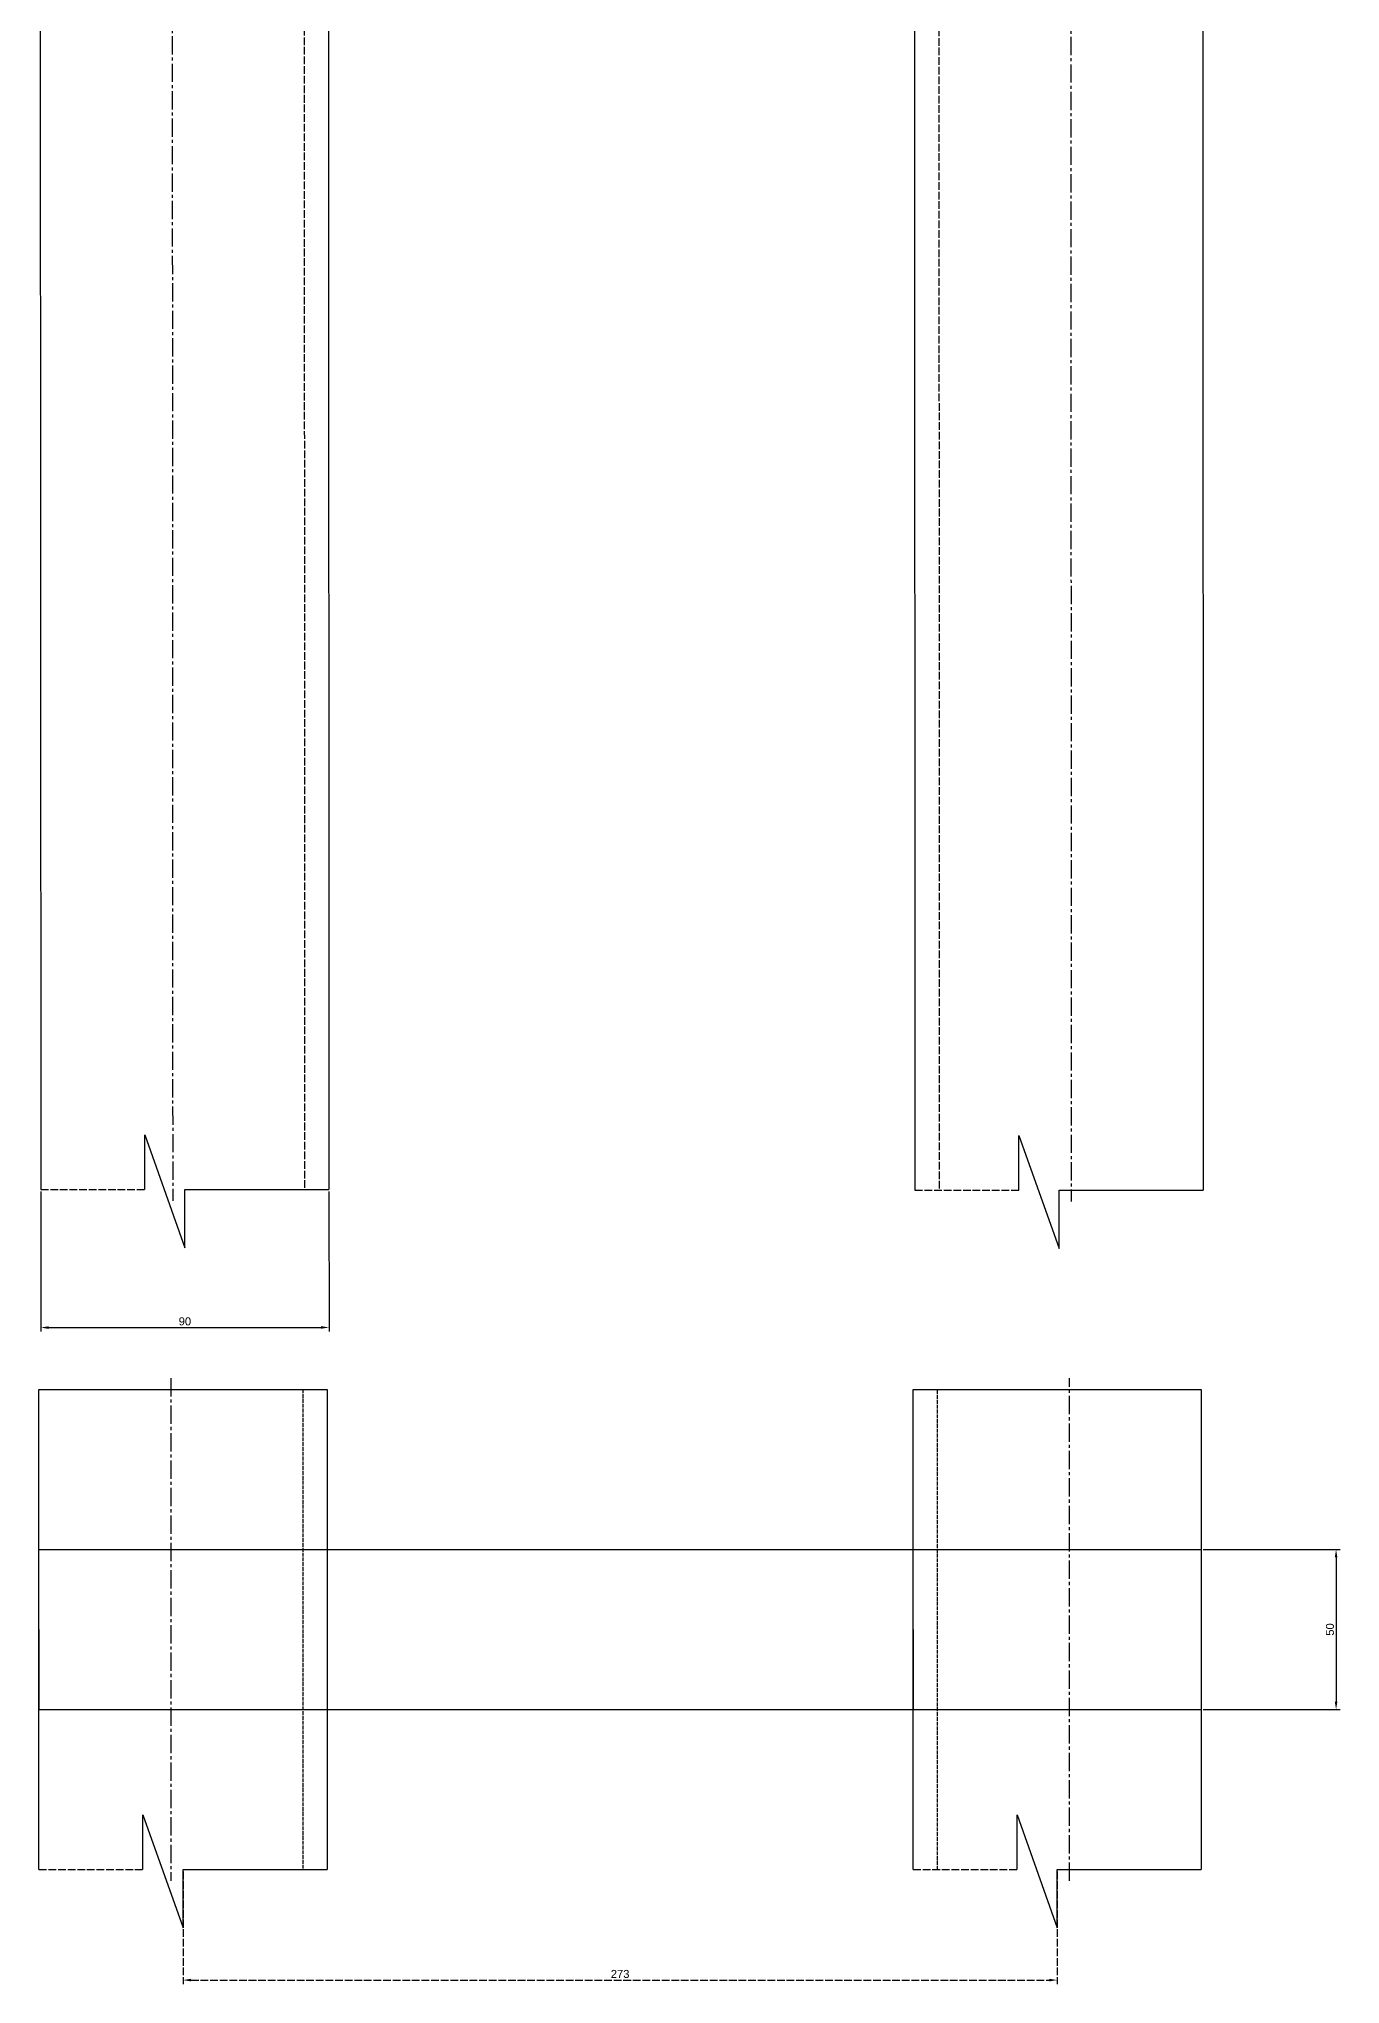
# Model space of a CAD drawing. Header units: millimetres. Extents: x 3568 to 6986, y 2180 to 6163.
# Drawn here: x 3793 to 4200, y 3837 to 4445 of the extents above; entities that cross this region are included whole.
import ezdxf

# ---------------------------------------------------------------- set-up
doc = ezdxf.new("R2010")
doc.units = ezdxf.units.MM
doc.linetypes.add('ACAD_ISO02W100', pattern=[15, 12, -3])
doc.linetypes.add('CENTER2', pattern=[28.575, 19.05, -3.175, 3.175, -3.175])
doc.styles.get("Standard").update_dxf_attribs({"font": 'arial.ttf'})
doc.dimstyles.new('ISO-25', dxfattribs={"dimtxt": 2.5, "dimasz": 2.5, "dimexe": 1.25, "dimexo": 0.625, "dimtad": 1, "dimtxsty": 'Standard', "dimcen": 2.5, "dimadec": 0, "dimazin": 0, "dimtfac": 1, "dimtmove": 0, "dimatfit": 3, "dimfxl": 1, "dimarcsym": 0})

# ---------------------------------------------------------------- blocks, each defined once
blk = doc.blocks.new('*U110')
at = {"color": 0, "linetype": 'CENTER2', "ltscale": 0.3, "transparency": 16777216}
blk.add_line((-0.29, 751.94), (0.29, -751.94), dxfattribs=at)
blk = doc.blocks.new('*D115')
at = {"color": 0, "linetype": 'ACAD_ISO02W100', "lineweight": -2, "ltscale": 0.2, "transparency": 16777216}
for p, q in [((3838.36, 3872.4), (3838.36, 3837.26)), ((4111.36, 3872.4), (4111.36, 3837.26)), ((3840.86, 3838.51), (4108.86, 3838.51))]:
    blk.add_line(p, q, dxfattribs=at)
at = {"color": 0, "linetype": 'ACAD_ISO02W100', "ltscale": 0.2, "transparency": 16777216}
for points in [[(3840.86, 3838.93), (3840.86, 3838.1), (3838.36, 3838.51)], [(4108.86, 3838.93), (4108.86, 3838.1), (4111.36, 3838.51)]]:
    blk.add_solid(points, dxfattribs=at)
at = {"layer": 'DEFPOINTS', "color": 0, "linetype": 'ACAD_ISO02W100', "ltscale": 0.2, "transparency": 16777216}
for p in [(3838.36, 3873.02), (4111.36, 3873.02), (4111.36, 3838.51)]:
    blk.add_point(p, dxfattribs=at)
at = {"color": 0, "linetype": 'ACAD_ISO02W100', "ltscale": 0.2, "transparency": 16777216, "insert": (3974.86, 3840.42), "char_height": 2.5, "attachment_point": 5}
blk.add_mtext('273', dxfattribs=at)
blk = doc.blocks.new('*U111')
at = {"color": 0, "linetype": 'CENTER2', "ltscale": 0.3, "transparency": 16777216}
blk.add_line((0, 78.5), (0, -78.5), dxfattribs=at)
blk = doc.blocks.new('*U112')
at = {"color": 0, "linetype": 'CENTER2', "ltscale": 0.3, "transparency": 16777216}
blk.add_line((0, -78.5), (0, 78.5), dxfattribs=at)
blk = doc.blocks.new('*D129')
at = {"color": 0, "lineweight": -2, "ltscale": 0.2, "transparency": 16777216}
for p, q in [((4156.98, 3973.02), (4199.69, 3973.02)), ((4198.44, 3970.52), (4198.44, 3925.52)), ((4156.98, 3923.02), (4199.69, 3923.02))]:
    blk.add_line(p, q, dxfattribs=at)
at = {"color": 0, "ltscale": 0.2, "transparency": 16777216}
for points in [[(4198.03, 3970.52), (4198.86, 3970.52), (4198.44, 3973.02)], [(4198.03, 3925.52), (4198.86, 3925.52), (4198.44, 3923.02)]]:
    blk.add_solid(points, dxfattribs=at)
at = {"layer": 'DEFPOINTS', "color": 0, "ltscale": 0.2, "transparency": 16777216}
for p in [(4156.36, 3973.02), (4156.36, 3923.02), (4198.44, 3923.02)]:
    blk.add_point(p, dxfattribs=at)
at = {"color": 0, "ltscale": 0.2, "transparency": 16777216, "insert": (4196.54, 3948.02), "char_height": 2.5, "attachment_point": 5, "rotation": 90}
blk.add_mtext('50', dxfattribs=at)
blk = doc.blocks.new('*U109')
at = {"color": 0, "linetype": 'CENTER2', "ltscale": 0.3, "transparency": 16777216}
blk.add_line((-0.29, 751.94), (0.29, -751.94), dxfattribs=at)
blk = doc.blocks.new('*D131')
at = {"color": 0, "lineweight": -2, "ltscale": 0.2, "transparency": 16777216}
for p, q in [((3793.94, 4084.83), (3793.95, 4041.09)), ((3883.94, 4084.86), (3883.95, 4041.12)), ((3796.45, 4042.34), (3881.45, 4042.37))]:
    blk.add_line(p, q, dxfattribs=at)
at = {"color": 0, "ltscale": 0.2, "transparency": 16777216}
for points in [[(3796.45, 4042.75), (3796.45, 4041.92), (3793.95, 4042.34)], [(3881.45, 4042.79), (3881.45, 4041.95), (3883.95, 4042.37)]]:
    blk.add_solid(points, dxfattribs=at)
at = {"layer": 'DEFPOINTS', "color": 0, "ltscale": 0.2, "transparency": 16777216}
for p in [(3793.94, 4085.45), (3883.94, 4085.49), (3883.95, 4042.37)]:
    blk.add_point(p, dxfattribs=at)
at = {"color": 0, "ltscale": 0.2, "transparency": 16777216, "insert": (3838.95, 4044.26), "char_height": 2.5, "attachment_point": 5, "rotation": 0.0221}
blk.add_mtext('90', dxfattribs=at)

msp = doc.modelspace()

# ---------------------------------------------------------------- linework, layer by layer
at = {"ltscale": 0.2}
for p, q in [((3793.358, 5582.34), (3793.936, 4085.452)), ((3883.358, 5582.34), (3883.936, 4085.452)), ((4066.358, 5582.123), (4066.936, 4085.235)), ((4156.358, 5582.123), (4156.936, 4085.235)), ((3826.384, 4085.452), (3826.384, 4102.555)), ((3826.384, 4102.555), (3838.936, 4067.26)), ((4099.384, 4085.235), (4099.384, 4102.338)), ((4099.384, 4102.338), (4111.936, 4067.043)), ((3838.936, 4081.952), (3838.936, 4085.452)), ((3838.936, 4085.452), (3838.936, 4085.452)), ((3838.936, 4085.452), (3883.936, 4085.452)), ((4111.936, 4081.735), (4111.936, 4085.235)), ((4111.936, 4085.235), (4111.936, 4085.235)), ((4111.936, 4085.235), (4156.936, 4085.235)), ((3838.936, 4067.26), (3838.936, 4081.952)), ((4111.936, 4067.043), (4111.936, 4081.735)), ((3793.358, 4023.022), (3883.358, 4023.022)), ((3793.358, 3873.022), (3793.358, 4023.022)), ((3883.358, 4023.022), (3883.358, 3873.022)), ((4066.358, 4023.022), (4156.358, 4023.022)), ((4066.358, 3873.022), (4066.358, 4023.022)), ((4156.358, 4023.022), (4156.358, 3873.022)), ((3793.358, 3948.022), (3793.358, 3973.022)), ((3793.358, 3973.022), (4156.358, 3973.022)), ((4066.358, 3948.022), (4066.358, 3973.022)), ((3793.358, 3948.022), (3793.358, 3923.022)), ((4066.358, 3948.022), (4066.358, 3923.022)), ((3793.358, 3923.022), (4156.358, 3923.022)), ((3825.806, 3873.022), (3825.806, 3890.126)), ((3825.806, 3890.126), (3838.358, 3854.83)), ((4098.806, 3873.022), (4098.806, 3890.126)), ((4098.806, 3890.126), (4111.358, 3854.83)), ((3838.358, 3869.522), (3838.358, 3873.022)), ((3838.358, 3873.022), (3838.358, 3873.022)), ((3838.358, 3873.022), (3883.358, 3873.022)), ((4111.358, 3869.522), (4111.358, 3873.022)), ((4111.358, 3873.022), (4156.358, 3873.022)), ((3838.358, 3854.83), (3838.358, 3869.522)), ((4111.358, 3854.83), (4111.358, 3869.522))]:
    msp.add_line(p, q, dxfattribs=at)
at = {"linetype": 'ACAD_ISO02W100', "ltscale": 0.2}
for p, q in [((3875.758, 5582.337), (3876.336, 4085.452)), ((4073.958, 5582.126), (4074.536, 4085.238)), ((3793.936, 4085.452), (3826.384, 4085.452)), ((4066.936, 4085.235), (4099.384, 4085.235)), ((3793.358, 3873.022), (3825.806, 3873.022)), ((4066.358, 3873.022), (4098.806, 3873.022))]:
    msp.add_line(p, q, dxfattribs=at)
at = {"linetype": 'ACAD_ISO02W100', "ltscale": 0.1}
for p, q in [((3875.758, 4023.022), (3875.758, 3873.022)), ((4073.958, 3873.022), (4073.958, 4023.022))]:
    msp.add_line(p, q, dxfattribs=at)
at = {"lineweight": 30, "ltscale": 0.2}
for p, q in [((3793.358, 3973.022), (3883.358, 3973.022)), ((4066.358, 3973.022), (4156.358, 3973.022)), ((3793.358, 3923.022), (3883.358, 3923.022)), ((4066.358, 3923.022), (4156.358, 3923.022))]:
    msp.add_line(p, q, dxfattribs=at)

# ---------------------------------------------------------------- block references
at = {"linetype": 'CENTER2', "ltscale": 0.3}
for name, p in [('*U110', (3834.847, 4833.896)), ('*U109', (4115.447, 4833.681)), ('*U111', (3834.558, 3948.022)), ('*U112', (4115.158, 3948.022))]:
    msp.add_blockref(name, p, dxfattribs=at)

# ---------------------------------------------------------------- dimensions: what is measured, and where the dimension line sits
at = {"ltscale": 0.2}
dim = msp.add_aligned_dim(p1=(3793.936, 4085.452), p2=(3883.936, 4085.487), distance=-43.116, dimstyle='ISO-25', dxfattribs=at)
dim.commit()
dim.dimension.update_dxf_attribs({"geometry": '*D131', "text_midpoint": (3838.952, 4044.255)})
dim = msp.add_linear_dim(base=(4198.444, 3923.022), p1=(4156.358, 3973.022), p2=(4156.358, 3923.022), angle=90, dimstyle='ISO-25', dxfattribs=at)
dim.commit()
dim.dimension.update_dxf_attribs({"geometry": '*D129', "text_midpoint": (4196.543, 3948.022)})
at = {"linetype": 'ACAD_ISO02W100', "ltscale": 0.2}
dim = msp.add_linear_dim(base=(4111.358, 3838.513), p1=(3838.358, 3873.022), p2=(4111.358, 3873.022), dimstyle='ISO-25', dxfattribs=at)
dim.commit()
dim.dimension.update_dxf_attribs({"geometry": '*D115', "text_midpoint": (3974.858, 3840.415)})

doc.saveas('drawing.dxf')
